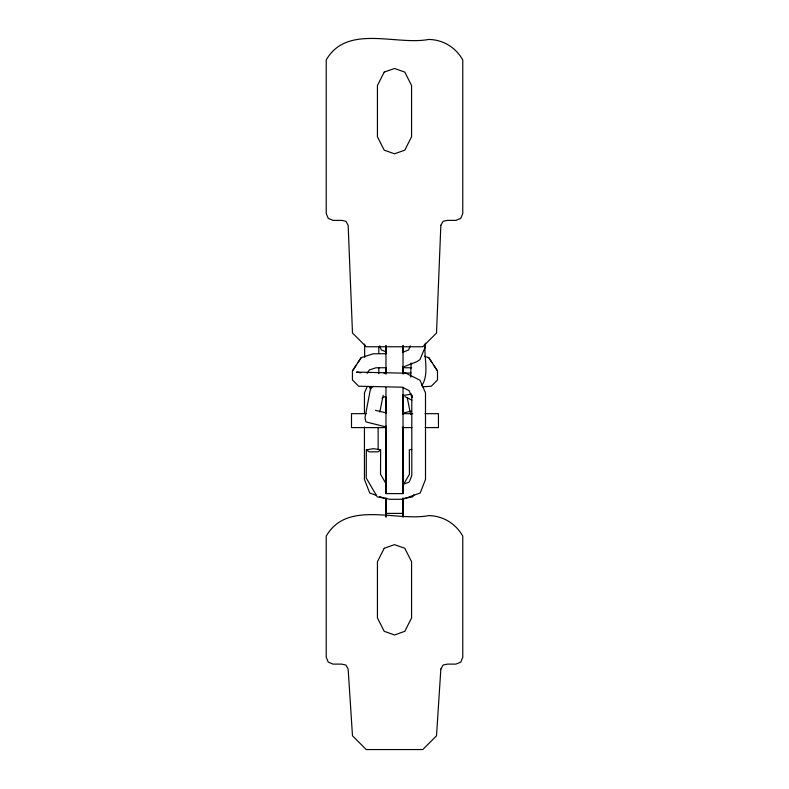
<?xml version="1.0" encoding="UTF-8"?>
<svg xmlns="http://www.w3.org/2000/svg" width="789" height="789" viewBox="0 0 789 789"><rect width="100%" height="100%" fill="white"/><g stroke="black" fill="none" stroke-linecap="round" stroke-linejoin="round"><path stroke-width="1.18" d="M364.439 427.017L364.439 479.426L369.725 492.987L376.343 495.354M364.439 413.614L364.449 392.892L367.21 386.541M378.138 449.612L378.138 427.451M385.969 516.884L385.969 498.125L385.969 516.992M403.031 387.399L403.031 493.608L385.969 493.608L385.969 483.401M385.969 483.006L385.969 425.952M385.969 413.17L385.969 396.975M385.969 373.769L385.969 367.664M385.969 351.786L385.969 345.671L385.969 373.986M403.031 516.884L403.031 498.125L403.031 516.992M403.031 493.608L403.031 426.977M403.031 414.393L403.031 394.539M403.031 373.769L403.031 366.441M403.031 351.786L403.031 345.671L403.031 373.986M411.118 363.019L410.635 377.093M425.291 344.093C423.525 357.723 429.719 373.749 421.721 385.762M425.33 343.185L425.33 346.815L419.935 359.636L416.947 361.628L402.814 367.201M385.92 483.509L380.525 474.307L380.623 449.848L373.355 448.635L366.343 449.878L366.234 478.045L377.26 496.853L389.914 499.289L402.577 499.299L420.212 492.987L425.508 479.426L425.498 392.892L419.975 380.199L405.891 373.207L356.5 372.102L360.859 372.812M386.245 353.699L373.118 353.797L361.184 357.673L352.446 370.899L352.436 379.943L358.64 386.216L402.232 387.202L409.067 390.594L412.036 397.429L411.917 395.2M379.805 412.016L383.188 395.328M410.28 345.888L408.564 349.981L402.429 352.397M403.426 484.535L409.422 474.307L409.323 449.848L411.75 449.444M413.909 494.762L412.686 496.853L402.331 498.845M367.102 373.375L369.37 369.933L375.88 367.812L385.722 367.743M357.91 362.615L361.184 357.673M352.446 370.899L356.51 364.755M380.623 449.848L378.099 451.841L369.272 451.86L366.343 449.878M373.789 386.354L370.662 387.941L364.952 417.854L365.988 421.937L386.58 427.036M382.054 398.11L385.022 396.611M402.873 484.338L409.225 482.069L411.809 475.461L411.799 395.437M402.765 413.111L410.941 411.177M402.607 395.595L411.533 394.096M422.549 386.817L431.297 386.216L437.5 379.943L437.491 370.899L428.762 357.673L424.423 356.263M384.046 373.207L386.511 373.177M402.528 373.049L411.158 372.98M366.175 413.663L351.49 413.663L351.49 427.599L386.502 427.599M402.972 413.663L412.755 413.663M424.995 413.663L438.447 413.663L438.447 427.599L425.172 427.599M402.232 427.599L411.897 427.599M385.969 513.412L403.031 513.412M402.982 367.733L411.602 367.792M375.495 410.339L386.008 412.834M379.647 496.537L386.265 498.904M386.492 351.993L381.383 349.981L379.657 345.888M404.915 396.611L411.848 400.122M369.41 387.507L371.215 388.819M428.762 357.673L432.027 362.615M433.427 364.755L437.491 370.899M407.242 397.715L410.615 414.403M378.819 346.351L378.828 353.541M364.656 344.093L364.656 357.269M385.969 387.399L385.969 493.608M378.828 367.763L378.828 373.69M440.844 225.309L436.514 333.017L422.766 346.766L366.234 346.766L352.486 333.017L348.156 225.309L345.927 221.315L341.598 220.368L333.057 220.368L328.234 218.366L326.232 213.533L326.232 59.934C346.963 23.798 396.196 45.624 428.634 39.45C443.053 39.618 455.726 47.409 462.768 59.934L462.768 213.533L460.766 218.366L455.943 220.368L447.402 220.368L443.073 221.315L440.844 225.309M440.844 669.062L436.514 735.802L422.766 749.55L366.234 749.55L352.486 735.802L348.156 669.062L345.927 665.058L341.598 664.111L333.057 664.111L328.234 662.109L326.232 657.286L326.232 536.106C346.963 499.979 396.196 521.805 428.634 515.631C443.053 515.789 455.726 523.58 462.768 536.106L462.768 657.286L460.766 662.109L455.943 664.111L447.402 664.111L443.073 665.058L440.844 669.062M384.204 72.105L377.428 85.528L377.428 136.734L384.204 150.157L394.5 153.806L404.796 150.157L411.572 136.734L411.572 85.528L404.796 72.105L394.5 68.465L384.204 72.105M384.204 548.286L377.428 561.709L377.428 617.905L384.204 631.328L394.5 634.977L404.796 631.328L411.572 617.905L411.572 561.709L404.796 548.286L394.5 544.647L384.204 548.286"/></g></svg>
